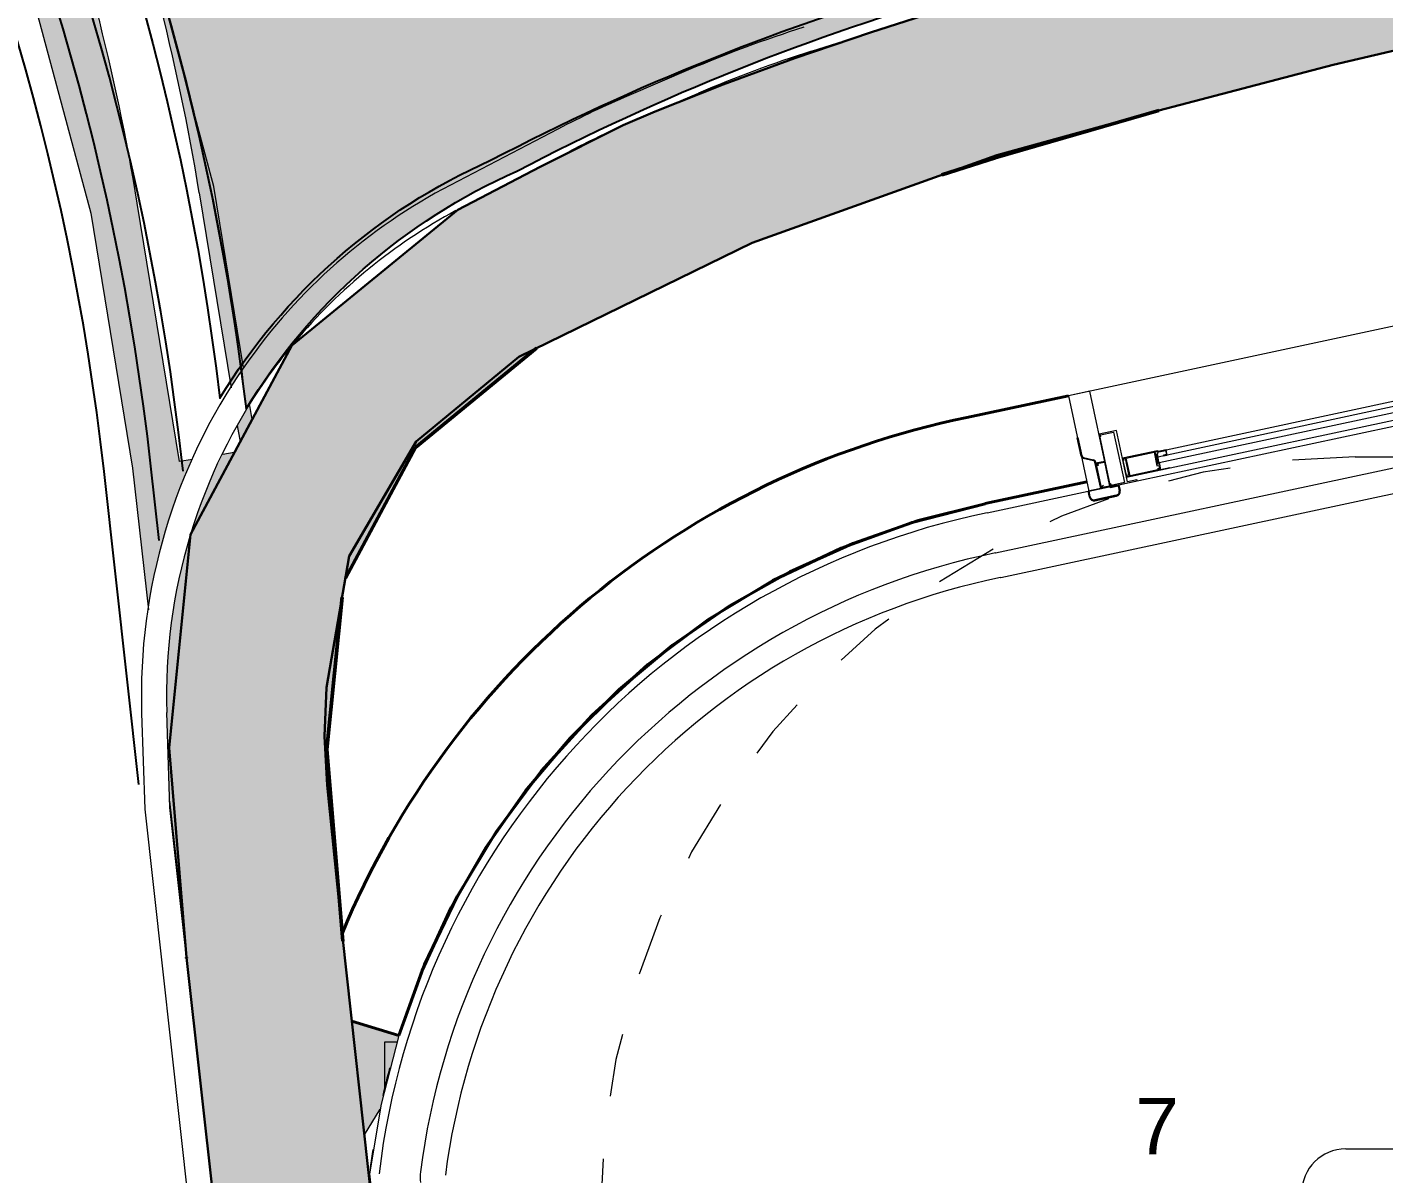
# Model space of a CAD drawing. Extents: x -14.2 to 52.3, y 3.7 to 90.9.
# Drawn here: x 4.705 to 6.863, y 24.754 to 26.577 of the extents above; entities that cross this region are included whole.
import ezdxf

# ---------------------------------------------------------------- set-up
doc = ezdxf.new("R2010")
doc.units = 0
doc.linetypes.add('limpo_PINI-PSG-PE-0102-LAZ-R00$0$Projeção', pattern=[0.396875, 0.238125, -0.15875])
for name, color, linetype in [('FOR_CONTROL', 2, 'Continuous'), ('limpo_PINI-PSG-PE-0102-LAZ-R00$0$PA_EXTE_1', 1, 'Continuous'), ('limpo_PINI-PSG-PE-0102-LAZ-R00$0$PA_EXTE_3', 3, 'Continuous'), ('limpo_PINI-PSG-PE-0102-LAZ-R00$0$XR_ARQT', 7, 'Continuous'), ('XR_ARQT', 7, 'Continuous')]:
    doc.layers.add(name, color=color, linetype=linetype)
for name, color, linetype, lineweight in [('limpo_PINI-PSG-PE-0102-LAZ-R00$0$A-DETL', 1, 'Continuous', 5), ('limpo_PINI-PSG-PE-0102-LAZ-R00$0$A-DETL-GENF', 1, 'Continuous', 5), ('limpo_PINI-PSG-PE-0102-LAZ-R00$0$A-FLOR-OVHD', 1, 'limpo_PINI-PSG-PE-0102-LAZ-R00$0$Projeção', 5), ('limpo_PINI-PSG-PE-0102-LAZ-R00$0$A-GLAZ', 151, 'Continuous', 5), ('limpo_PINI-PSG-PE-0102-LAZ-R00$0$A-GLAZ-CURT', 52, 'Continuous', 5), ('limpo_PINI-PSG-PE-0102-LAZ-R00$0$A-WALL', 1, 'Continuous', 5), ('limpo_PINI-PSG-PE-0102-LAZ-R00$0$A-WALL-FNSH', 1, 'Continuous', 40), ('limpo_PINI-PSG-PE-0102-LAZ-R00$0$Corrimãos superiores', 7, 'Continuous', 5), ('limpo_PINI-PSG-PE-0102-LAZ-R00$0$S-BEAM', 12, 'Continuous', 5), ('limpo_PINI-PSG-PE-0102-LAZ-R00$0$S-COLS', 52, 'Continuous', 5), ('limpo_PINI-PSG-PE-0102-LAZ-R00$0$S-FSTN', 2, 'Continuous', 5), ('limpo_PINI-PSG-PE-0102-LAZ-R00$0$S-STRS', 31, 'Continuous', 5), ('limpo_PINI-PSG-PE-0102-LAZ-R00$0$S-STRS-ANNO', 31, 'Continuous', 5)]:
    doc.layers.add(name, color=color, linetype=linetype, lineweight=lineweight)
doc.layers.add('PA_VEGE_AUX2', color=6, linetype='Continuous', plot=False)
doc.layers.add('PA_VEGE_FOR_DIEN', color=7, linetype='Continuous', lineweight=0, true_color=0xf6e26f)
doc.styles.add('limpo_PINI-PSG-PE-0102-LAZ-R00$0$Arial_1', font='arial.ttf', dxfattribs={"height": 89.29687499999999})

# ---------------------------------------------------------------- blocks, each defined once
blk = doc.blocks.new('limpo_PINI-PSG-PE-0102-LAZ-R00$0$TQS - Escada Família84 - TQS - Escada Família84-708791-5PPE_008_LAZER__P_A_0_09_')
at = {"layer": 'limpo_PINI-PSG-PE-0102-LAZ-R00$0$S-FSTN', "color": 130, "lineweight": 18}
for p, q in [((-3128.23916620641, 839.999936359934), (-3108.54339454954, 839.999936359934)), ((-3128.23916620641, 766.0800752263212), (-3128.23916620641, 839.999936359934))]:
    blk.add_line(p, q, dxfattribs=at)
blk = doc.blocks.new('limpo_PINI-PSG-PE-0102-LAZ-R00$0$PINI-EST-PE-1101-TQR-R20_rvt-1-5PPE_008_LAZER__P_A_0_09_')
at = {"layer": 'limpo_PINI-PSG-PE-0102-LAZ-R00$0$S-BEAM'}
h = blk.add_hatch(color=10, dxfattribs=at)
h.paths.add_polyline_path([(-3445.818852572332, 1002.436948487841), (-3471.268732961418, 1307.569724331384), (-3437.421671906809, 1645.3120432918), (-3439.113943225258, 1640.56240154903), (-3460.890428985822, 1549.746523062216), (-3472.85031263063, 1457.125249584596), (-3474.816077339841, 1362.477767555962), (-3469.206161440694, 1212.667622638307), (-3468.888520223875, 1209.812316475158)])
h.paths.add_polyline_path([(-3504.140909856078, 1526.699294772135), (-3500.230644376452, 1556.981677035636), (-3477.457310157661, 1651.954776731042), (-3444.67813660358, 1743.954995199854), (-3434.070724681554, 1765.958992522668), (-3454.638230898064, 1762.593556575098), (-3522.194107785773, 2175.149374039208), (-3563.195075294235, 2384.196334955865), (-3615.891212158878, 2587.375611797126), (-3679.405815833908, 2783.730659267051), (-3755.84388244162, 2979.137438799743), (-3843.888965784388, 3169.639238810702), (-3943.232432764334, 3354.554000099476), (-4052.2018410202, 3531.198276947033), (-4171.50942045486, 3701.118697416326), (-4300.75584630366, 3863.720830571641), (-4439.51246404384, 4018.435846969758), (-4587.324914042283, 4164.722508590459), (-4743.142725012654, 4302.069062244143), (-5974.999999999997, 5328.341461780517), (-5974.999999999997, 5265.000000000003), (-6047.355318851986, 5265.000000000003), (-4604.439568892836, 4064.308880506394), (-4221.735162347261, 3594.948057946381), (-3991.917140430442, 3222.962258819212), (-3846.124665578303, 2926.808532472156), (-3697.052025114194, 2535.271392238486), (-3595.574654016618, 2157.603592034477), (-3529.201439355264, 1751.970703331166), (-3507.509701922836, 1556.981677035628)])
h.paths.add_polyline_path([(-3436.170924815748, 1648.822473639809), (-3367.463489906623, 1776.857853080658), (-3385.931757459767, 1773.835912994275), (-3407.769599911916, 1728.535529603394), (-3435.054902393625, 1651.954776731042)])
h.paths.add_polyline_path([(-3358.404631617835, 1793.738913475913), (-3339.224557333409, 1829.480723542878), (-3342.878992010966, 1851.814414963387), (-3362.686686962119, 1819.908242289495), (-3361.500833385317, 1812.661023446932)])
h.paths.add_polyline_path([(-3372.492402052448, 1879.834834035683), (-3352.679681244136, 1911.710291714533), (-3399.820571401351, 2199.80686121293), (-3506.533694068851, 2596.960530595884), (-3547.514203479848, 2704.595247537537), (-3501.298598525788, 2549.966689512253), (-3457.624260581286, 2370.826533346049), (-3420.550130070004, 2173.534561248557), (-3374.47936519899, 1891.977949372083)])
h.paths.add_polyline_path([(-4353.46201333347, 4072.991209019057), (-4461.65173493355, 4205.678515081482), (-5974.999999999997, 5465.000000000001), (-5974.999999999997, 5458.497982228842), (-4669.912277850199, 4371.216577627906), (-4510.642985751067, 4230.343293637878), (-4359.980774325038, 4080.300341133916)])
blk.add_hatch(color=10, dxfattribs=at).paths.add_polyline_path([(-2638.68016339301, 1492.78543191534), (-2613.108944175417, 1511.359741195809), (-2626.553080528165, 1501.802958977863)])
h = blk.add_hatch(color=50, dxfattribs=at)
h.paths.add_polyline_path([(-3160.544032124123, 692.4731449651624), (-3135.539405006697, 733.1229652649081), (-3130.813810108438, 756.7534180353348), (-3105.939053557481, 850.0271945964961), (-3180.633698475311, 873.1080933869121), (-3160.87748431225, 695.4713589598847)])
h.paths.add_polyline_path([(-3195.769948869007, 1012.258285988249), (-3187.051917182102, 1031.105791432489), (-3196.113289780398, 1016.374791203597)])
h.paths.add_polyline_path([(-2958.567871305552, 1161.847374647302), (-2946.630166875038, 1180.182370462795), (-2951.270585047965, 1173.947870121843)])
h.paths.add_polyline_path([(-2890.759259770191, 1255.246120412235), (-2878.875622306199, 1270.232843378879), (-2886.557525037833, 1260.891240236607)])
h.paths.add_polyline_path([(-2814.455132789176, 1342.008993080645), (-2798.096328245009, 1359.268453648268), (-2803.571621214378, 1353.999549273489)])
h.paths.add_polyline_path([(-2730.235426989568, 1421.406259300997), (-2709.37379286236, 1439.738670139438), (-2718.251477424696, 1432.273550713895)])
at = {"layer": 'limpo_PINI-PSG-PE-0102-LAZ-R00$0$S-COLS'}
h = blk.add_hatch(color=8, dxfattribs=at)
h.paths.add_polyline_path([(-3194.751455244714, 1000.046999254867), (-3219.917595124679, 1308.556371318867), (-3195.995428797973, 1547.263298242465), (-3220.888569781441, 1403.661030623523), (-3224.075395934081, 1325.957593506274), (-3218.838891671272, 1237.62728960931), (-3195.574080110567, 1007.443578054004)])
h.paths.add_polyline_path([(-3190.768896347021, 1577.413849040342), (-3078.370681454107, 1785.884000021798), (-2886.734503257663, 1942.648585189399), (-2914.992670855579, 1928.836338179826), (-3078.370681454107, 1794.6560883487), (-3184.77859737405, 1611.970376752358)])
h.paths.add_polyline_path([(-2242.109697290704, 2218.539518783009), (-2141.990352233764, 2249.894617891163), (-1896.982437459111, 2320.897897378903), (-2159.985202377434, 2248.008598787518)])
h.paths.add_polyline_path([(-932.9295162994757, 2811.161355225161), (-389.830558533127, 2925.992327107428), (445.9156234205523, 3105.182449630955), (-874.4296685516296, 2823.635699705128)])
at = {"layer": 'limpo_PINI-PSG-PE-0102-LAZ-R00$0$S-BEAM', "color": 55, "lineweight": 18}
for p, q in [((-3399.820571401349, 2199.806861212929), (-3506.53369406885, 2596.960530595879)), ((-3697.052025114189, 2535.27139223848), (-3595.574654016619, 2157.60359203447)), ((-3352.679681244133, 1911.710291714534), (-3399.820571401349, 2199.806861212929)), ((-3595.574654016619, 2157.60359203447), (-3529.201439355269, 1751.970703331159)), ((-3339.224557333409, 1829.480723542879), (-3342.878992010964, 1851.81441496339)), ((-3529.201439355269, 1751.970703331159), (-3504.140909856083, 1526.69929477215)), ((-3470.354370224267, 1222.988977181247), (-3445.818852572329, 1002.43694848784)), ((-3187.051917182078, 1031.105791432519), (-3196.113289780401, 1016.374791203593)), ((-3160.544032124122, 692.4731449651621), (-3135.539405006702, 733.1229652649154))]:
    blk.add_line(p, q, dxfattribs=at)
at = {"layer": 'limpo_PINI-PSG-PE-0102-LAZ-R00$0$S-COLS', "color": 7, "lineweight": 50}
for p, q in [((-2157.415963128584, 2245.424276748743), (-1896.982437459111, 2320.8978973789)), ((-2242.109697290751, 2218.539518782992), (-2157.415963128584, 2245.424276748743)), ((-3079.310376764892, 1785.115298897789), (-2886.734503257635, 1942.648585189418)), ((-3190.768896347027, 1577.41384904033), (-3079.310376764892, 1785.115298897789)), ((-3220.226157895125, 1305.47738299943), (-3195.995428797964, 1547.263298242543)), ((-3194.751455244726, 1000.046999255014), (-3220.226157895125, 1305.47738299943)), ((-3443.460658157145, 974.163243586505), (-3443.3584459668, 972.9377647674261))]:
    blk.add_line(p, q, dxfattribs=at)
at = {"layer": 'limpo_PINI-PSG-PE-0102-LAZ-R00$0$S-FSTN', "color": 55, "lineweight": 18}
blk.add_blockref('limpo_PINI-PSG-PE-0102-LAZ-R00$0$TQS - Escada Família84 - TQS - Escada Família84-708791-5PPE_008_LAZER__P_A_0_09_', (0, 0), dxfattribs=at)
blk = doc.blocks.new('limpo_PINI-PSG-PE-0102-LAZ-R00$0$Parede básica _ DAA_GDC_VID_TOPO - ___-2045200-5PPE_008_LAZER__P_A_0_09_')
at = {"layer": 'limpo_PINI-PSG-PE-0102-LAZ-R00$0$A-WALL'}
for p, q in [((-3423.192428536871, 2189.682689155244), (-3372.492402052449, 1879.834834035668)), ((-3454.638230898087, 1762.593556575093), (-3521.880006099139, 2173.534561248534)), ((-3362.691712819282, 1819.93895728453), (-3358.404631617848, 1793.738913475956)), ((-3367.463489906653, 1776.857853080656), (-3385.931757459779, 1773.835912994276)), ((-3434.070724681552, 1765.958992522663), (-3454.638230898087, 1762.593556575093))]:
    blk.add_line(p, q, dxfattribs=at)
blk = doc.blocks.new('limpo_PINI-PSG-PE-0102-LAZ-R00$0$Parede básica _ DAA_GDC_VID_TOPO - ___-2045209-5PPE_008_LAZER__P_A_0_09_')
at = {"layer": 'limpo_PINI-PSG-PE-0102-LAZ-R00$0$A-WALL'}
blk.add_line((-3940.173590236188, 3349.574266835034), (-3853.454355567685, 3399.371599479554), dxfattribs=at)
for radius, start, end in [(3595.000000000003, 9.292885413735663, 29.8660066939823), (3494.999999999999, 9.292885413735283, 29.86600669398186)]:
    blk.add_arc((-6971.010841900385, 1609.157490909044), radius, start, end, dxfattribs=at)
blk = doc.blocks.new('limpo_PINI-PSG-PE-0102-LAZ-R00$0$DAA_003_VEN_FIX_1FO - 0_60x0_60m 2-2892851-5PPE_008_LAZER__P_A_0_09_')
at = {"layer": 'limpo_PINI-PSG-PE-0102-LAZ-R00$0$A-DETL-GENF'}
for p, q in [((-300.0000000000078, 70.00000000096756), (-335.0000000000079, 70.00000000096756)), ((334.9999999999919, 70.00000000096756), (-335.0000000000079, 70.00000000096756)), ((-335.0000000000079, 70.00000000096756), (-335.0000000000079, -84.99999999999878)), ((-300.0000000000078, -54.48437802623921), (-300.0000000000078, 70.00000000096756)), ((299.9999999999919, 70.00000000096756), (334.9999999999919, 70.00000000096756)), ((299.9999999999919, -54.48812489434322), (299.9999999999919, 70.00000000096756)), ((334.9999999999919, -84.99999999999878), (334.9999999999919, 70.00000000096756)), ((-334.0188180490112, 1.923783273024473), (-335.000000000008, 1.923783273024469)), ((-335.0000000000078, -28.15390804663162), (-335.000000000008, 1.923783273024473)), ((-334.0188180490112, 1.923783273024473), (-334.018818049011, -28.0081942901278)), ((-299.9988070028244, 0.2266879946371509), (-300.0003190397877, -84.97159751242474)), ((-299.99887770372, -3.757073798676519), (-299.9988070028244, 0.2266879946371572)), ((-271.5992822712852, 0.226183980608433), (-299.9988070028243, 0.2266879946371612)), ((-271.5992822712852, 0.2261839806084304), (-299.9988070028244, 0.2266879946371509)), ((-271.600766661289, -83.41428676377619), (-271.5992822712852, 0.2261839806084304)), ((-271.600766661289, -83.41428676377619), (-271.5992822712852, 0.2261839806084304)), ((271.6001841591008, -83.42392709762788), (271.6016685491044, 0.2165436467567464)), ((271.6016685491044, 0.2165436467567464), (271.6001841591008, -83.42392709762788)), ((271.6016685491044, 0.216543646756739), (300.0011932806436, 0.216039632728098)), ((300.0011932806435, 0.2160396327281105), (271.6016685491044, 0.2165436467567464)), ((299.9996812436816, -84.9822458743338), (300.0011932806435, 0.2160396327281105)), ((300.0011225797481, -3.767722160585576), (300.0011932806436, 0.2160396327280999)), ((334.0188180489952, 1.923783273024473), (334.999999999992, 1.923783273024475)), ((334.0188180489952, 1.923783273024473), (334.0188180489951, -28.0081942901278)), ((334.9999999999919, -28.15390804663162), (334.999999999992, 1.923783273024473)), ((-298.2064515407418, -3.757105609347309), (-299.9988777037199, -3.75707379867652)), ((-298.2064515407419, -3.757105609347313), (-298.2064085193665, -1.332993294747018)), ((-298.2064085193664, -1.332993294747012), (-276.5993099500179, -1.333376761755774)), ((-276.5993099500179, -1.333376761755771), (-276.6007666519631, -83.41371690690936)), ((276.6016408687968, -1.343194568305814), (276.600184166852, -83.4235347134594)), ((298.2087394381453, -1.343578035314516), (276.6016408687968, -1.34319456830582)), ((298.20869641677, -3.767690349914814), (298.2087394381454, -1.343578035314518)), ((298.20869641677, -3.767690349914808), (300.0011225797481, -3.767722160585578)), ((-332.6681635313763, -31.80927712166014), (-317.5123983768753, -38.87845423054157)), ((-332.1263438409339, -30.97912621667609), (-317.0975605659787, -37.98907455109597)), ((-315.6208107982829, -84.9999999999987), (-315.6208107982832, -41.8512873489498)), ((-314.6378788402431, -41.91882843510251), (-314.637878840243, -46.97551774178994)), ((314.6378788402272, -41.91882843510262), (314.6378788402272, -46.97551774179004)), ((315.6208107982673, -84.99999999999882), (315.6208107982674, -41.8512873489499)), ((332.1263438409181, -30.97912621667609), (317.0975605659629, -37.98907455109606)), ((332.6681635313606, -31.80927712166016), (317.5123983768596, -38.87845423054165)), ((-312.0153278147706, -47.95884489406256), (-314.6389746908429, -47.95884489406258)), ((-314.6389746908429, -47.95884489406258), (-314.6389746908426, -81.01688281833489)), ((-314.637878840243, -46.97551774178995), (-313.000000000008, -46.97551774178994)), ((-313.000000000008, -46.97551774178994), (-313.000000000008, -45.66433272717929)), ((-313.000000000008, -45.66433272717929), (-312.0153278147707, -45.66433272717929)), ((-312.0153278147707, -45.66433272717929), (-312.0153278147707, -47.95884489406257)), ((-271.6006114492949, -48.58264789226982), (-271.6006579306931, -72.37654373311977)), ((-200.7987107881509, -46.30847504392307), (200.8028419472543, -46.30847504392307)), ((271.6006034024447, -48.59059265456513), (271.6006034024447, -72.38448849546049)), ((312.0153278147549, -45.66433272717941), (312.0153278147549, -47.95884489406269)), ((312.9999999999923, -45.66433272717941), (312.0153278147549, -45.66433272717941)), ((312.0153278147549, -47.95884489406267), (314.6389746908271, -47.95884489406269)), ((312.9999999999922, -46.97551774179006), (312.9999999999922, -45.66433272717941)), ((314.6378788402272, -46.97551774179006), (312.9999999999922, -46.97551774179005)), ((314.6389746908272, -47.95884489406269), (314.6389746908271, -81.01688281833499)), ((-336.0004881471134, -94.49979315639091), (-336.0003190476542, -84.97159751242438)), ((-336.0003190476542, -84.97159751242438), (-336.0004881471134, -94.49979315639096)), ((-336.0003190476542, -84.97159751242437), (-334.5003190474179, -84.97159751242438)), ((-300.0003190397877, -84.97159751242474), (-336.0003190476542, -84.97159751242438)), ((-335.0000000000079, -84.99999999999878), (334.9999999999919, -84.99999999999878)), ((-334.5004881473496, -94.49981977729571), (-334.500319047418, -84.9715975124244)), ((-315.6208107982829, -84.9999999999987), (-314.6393342668196, -84.9999999999987)), ((-314.6393342668196, -81.99999999999874), (-314.6393342668196, -84.9999999999987)), ((-313.0000000000078, -81.99999999999872), (-314.6393342668196, -81.99999999999874)), ((-314.6389746908427, -81.0168828183349), (-310.1606900284045, -81.01688281833488)), ((-310.1606900284045, -81.01688281833485), (-313.0000000000077, -82.65581601775902)), ((-313.0000000000077, -82.65581601775904), (-313.0000000000077, -81.99999999999879)), ((-300.0002483629145, -80.98918931462944), (-300.0003190639815, -84.97296076628344)), ((-300.0003190639815, -84.97296076628344), (-256.3608132810308, -84.97373524836821)), ((-298.2078221999365, -80.98922112530022), (-300.0002483629145, -80.98918931462944)), ((-298.2078221999365, -80.98922112530023), (-298.2078652213118, -83.41333343990061)), ((-276.600766651963, -83.41371690690936), (-298.2078652213117, -83.4133334399006)), ((-286.0003190683836, -84.97320922806112), (-286.0004881549875, -94.50068051988289)), ((-286.0004881549875, -94.50068051988286), (-286.0003190683836, -84.97320922806112)), ((-286.0003190683836, -84.97320922806112), (-256.3608132810307, -84.97373524836823)), ((-256.3607856098777, -83.41455723183226), (-271.600766661289, -83.41428676377619)), ((-256.3607856098778, -83.41455723183226), (-271.600766661289, -83.41428676377619)), ((-256.3607856098778, -83.41455723183226), (-256.3608132810307, -84.97373524836823)), ((-256.3608132810307, -84.97373524836823), (-256.3607856098778, -83.41455723183226)), ((201.0004915217162, -76.49617067744947), (-201.0005544233047, -76.49617067744947)), ((256.3602031076896, -83.42365662957185), (256.3601754365366, -84.98283464610783)), ((256.3602031076896, -83.42365662957185), (256.3601754365366, -84.98283464610783)), ((299.9996812194873, -84.9836091281925), (256.3601754365366, -84.98283464610785)), ((256.3601754365366, -84.98283464610783), (285.9996812238894, -84.98336066641487)), ((256.3602031076896, -83.42365662957185), (271.6001841591008, -83.42392709762788)), ((271.6001841591008, -83.42392709762788), (256.3602031076896, -83.42365662957185)), ((276.600184166852, -83.42353471345942), (298.2072827362007, -83.4239181804681)), ((285.9996812238894, -84.98336066641487), (285.9995121372855, -94.51083195823664)), ((285.9996812238894, -84.98336066641487), (285.9995121372855, -94.5108319582366)), ((298.2073257575761, -80.99980586586773), (298.2072827362008, -83.4239181804681)), ((298.2073257575761, -80.99980586586771), (299.9997519205542, -80.99983767653849)), ((299.9997519205542, -80.99983767653849), (299.9996812194873, -84.98360912819248)), ((335.9996812288705, -84.98352367776165), (299.9996812436816, -84.9822458743338)), ((310.1606900283889, -81.01688281833499), (312.9999999999922, -82.65581601775914)), ((314.6389746908271, -81.016882818335), (310.160690028389, -81.01688281833499)), ((312.9999999999923, -81.99999999999883), (314.639334266804, -81.99999999999883)), ((312.9999999999922, -82.65581601775915), (312.9999999999922, -81.9999999999989)), ((314.639334266804, -81.99999999999883), (314.639334266804, -84.99999999999882)), ((315.6208107982674, -84.99999999999882), (314.639334266804, -84.99999999999882)), ((334.4995121296477, -94.51169270082349), (334.4996812295792, -84.98347043595217)), ((335.9996812288705, -84.98352367776165), (334.4996812295792, -84.98347043595217)), ((335.9995121294114, -94.5117193217282), (335.9996812288705, -84.98352367776167)), ((335.9995121294114, -94.51171932172825), (335.9996812288705, -84.98352367776165)), ((-293.5006212583302, -102.0005474141779), (-328.5006212528183, -101.9999262597336)), ((-328.5006212528182, -101.9999262597336), (-293.5006212583302, -102.0005474141779)), ((-293.5005946374254, -100.5005474144142), (-328.5005946319135, -100.4999262599698)), ((-287.5003598587368, -87.27159751206248), (-287.5004881547512, -94.50065389897809)), ((287.4996404330637, -87.28180219222574), (287.4995121370494, -94.51085857914134)), ((293.4993790315807, -102.0109650615792), (328.4993790260688, -102.0115862160233)), ((293.4993790315807, -102.0109650615792), (328.4993790260688, -102.0115862160233)), ((293.4994056524854, -100.5109650618154), (328.4994056469735, -100.5115862162595))]:
    blk.add_line(p, q, dxfattribs=at)
at = {"layer": 'limpo_PINI-PSG-PE-0102-LAZ-R00$0$A-DETL-GENF', "lineweight": 15}
for p, q in [((-314.513857205422, -43.99999999999879), (-314.513857205422, -44.99999999999881)), ((-300.0000000000078, -43.99999999999872), (-314.513857205422, -43.99999999999879)), ((-314.513857205422, -44.99999999999881), (-314.000000000008, -44.9999999999988)), ((-314.000000000008, -44.99999999999881), (-314.000000000008, -46.9477534505149)), ((-314.000000000008, -46.9477534505149), (-313.0000000000079, -46.94775345051489)), ((-313.000000000008, -46.94775345051489), (-313.000000000008, -44.99999999999878)), ((-313.000000000008, -44.99999999999878), (-301.0000000000078, -44.99999999999873)), ((-301.0000000000078, -44.99999999999873), (-301.0000000000077, -83.99999999999872)), ((-300.0000000000077, -83.99999999999874), (-300.0000000000078, -43.99999999999873)), ((-271.6006845516247, -44.46357318241187), (-271.6006114492949, -48.58264789226981)), ((-271.6006845516247, -44.46357318241187), (-214.5005971073789, -44.4635731824206)), ((-269.9011092602657, -48.58261773074616), (-271.6006114492949, -48.58264789226982)), ((-269.9011557416593, -45.96354480486949), (-267.5006734387919, -45.96350220286273)), ((-269.9011557416593, -45.96354480486949), (-269.9011092602657, -48.58261773074616)), ((-267.5006734387919, -45.96350220286273), (-267.5001587666663, -74.9635757372184)), ((-265.7006509118537, -45.9635749663938), (-220.5005971463835, -45.96357496639934)), ((-265.7006509118605, -74.96360946585449), (-265.7006509118537, -45.9635749663938)), ((-220.5005971463835, -45.96357496639934), (-220.500597146387, -68.26360149531044)), ((-214.5005704864427, -45.96357496638742), (-219.0005953618069, -45.96357496638681)), ((-219.0005953618069, -45.9635749663868), (-219.0005953618101, -66.01362543957238)), ((-200.8007783556461, -46.31116561987037), (-218.8006319940056, -46.31148506812696)), ((-218.8005884118479, -48.76719563364539), (-218.8006319940056, -46.31148506812696)), ((-218.8006315630339, -61.41141223069499), (-217.137867482758, -61.41138272117245)), ((-218.8006315630339, -61.411412230695), (-218.800581728299, -64.21943485925016)), ((-218.8005884118479, -48.76719563364539), (-217.1380722321441, -49.87443140924093)), ((-217.7006222433412, -64.21941533797255), (-218.800581728299, -64.21943485925016)), ((-217.7006525556542, -62.51141666863217), (-216.0005818185429, -62.51138649701834)), ((-217.7006222433412, -64.21941533797255), (-217.7006525556542, -62.51141666863218)), ((-217.5005935774137, -63.86359537372593), (-216.0005917930541, -63.86356875278975)), ((-217.500593577414, -66.01359881863621), (-217.5005935774136, -63.86359537372594)), ((-217.1380722321441, -49.87443140924093), (-217.137867482758, -61.41138272117244)), ((-216.000581818543, -62.51138649701834), (-216.0007965593699, -50.41145051425425)), ((-216.000591793054, -63.86356875278975), (-216.0005917930535, -74.96360946586267)), ((216.0027635913066, -54.91778049808939), (-215.9986490586585, -54.91778049808939)), ((-215.9985243028063, -63.8603386670697), (216.002621269646, -63.8603386670697)), ((-214.5005971073789, -44.4635731824206), (-214.5005704864428, -45.96357496638742)), ((-213.0008498016512, -47.41139727291763), (-201.9006591713166, -47.4112002748411)), ((-201.9005455859721, -53.81135908891145), (-206.9418932072517, -53.8114485590672)), ((-206.9418932072517, -53.8114485590672), (-206.9418736859705, -54.91140824628695)), ((-206.9418736859705, -54.91140824628694), (-200.8006257267552, -54.91129925590328)), ((-201.9006591713166, -47.41120027484109), (-201.9005455859721, -53.81135908891145)), ((-200.8006257267552, -54.91129925590329), (-200.8007783556461, -46.31116561987037)), ((200.8006053170136, -54.9191057103471), (200.8007747462737, -46.31897207462875)), ((206.9418532760043, -54.91922669766449), (200.8006053170135, -54.9191057103471)), ((200.8007747462737, -46.31897207462875), (218.8006283839748, -46.31932668561654)), ((201.9006534130234, -47.4190088782156), (201.9005273249626, -53.81916769205187)), ((201.9005273249626, -53.81916769205186), (206.9418749460578, -53.81926701048498)), ((213.0008440429519, -47.41922756052509), (201.9006534130233, -47.41900887821561)), ((206.9418749460577, -53.81926701048499), (206.9418532760043, -54.9192266976645)), ((214.500597107254, -44.47140639979148), (214.5005675560628, -45.97140818370342)), ((214.5005675560629, -45.97140818370342), (219.0005924314185, -45.97141697450569)), ((271.6006845513908, -44.47151794485784), (214.500597107254, -44.47140639979146)), ((216.0005538950164, -63.87140490036465), (216.0005322110759, -74.97144561341638)), ((216.0005465619947, -62.51922264457633), (216.000784940058, -50.41928666225482)), ((217.7006172990437, -62.51925613727997), (216.0005465619947, -62.51922264457634)), ((217.5005556793212, -63.87143445155574), (216.0005538950164, -63.87140490036465)), ((217.1380616618975, -49.88226977891163), (217.137834375066, -61.41922109042117)), ((218.8005984552811, -61.41925384815492), (217.137834375066, -61.41922109042117)), ((218.8005800045842, -48.77503725104514), (217.1380616618974, -49.88226977891163)), ((217.5005514792878, -66.02143789646192), (217.5005556793212, -63.87143445155574)), ((217.7005836501537, -64.22725480655787), (217.7006172990437, -62.51925613727996)), ((217.7005836501537, -64.22725480655787), (218.8005431350713, -64.22727647660737)), ((218.800598455281, -61.41925384815492), (218.8005431350713, -64.22727647660737)), ((218.8005800045842, -48.77503725104514), (218.8006283839748, -46.31932668561655)), ((219.0005924314185, -45.97141697450568), (219.0005532636289, -66.02146744765301)), ((220.5005942159921, -45.97141990477312), (220.5005506528726, -68.27144643364167)), ((265.7006479813761, -45.97150820311558), (220.5005942159921, -45.97141990477313)), ((265.700591329788, -74.97154270252094), (265.7006479813762, -45.97150820311558)), ((267.500670508453, -45.97143895593022), (267.5000991846563, -74.97151248922516)), ((269.9011528112326, -45.97148624728146), (267.500670508453, -45.97143895593022)), ((269.9011528112327, -45.97148624728145), (269.9011012134777, -48.59055917306232)), ((269.9011012134777, -48.59055917306232), (271.6006034024447, -48.59059265456512)), ((271.6006845513908, -44.47151794485784), (271.6006034024447, -48.59059265456513)), ((299.999999999992, -43.9999999999989), (314.5138572054063, -43.9999999999989)), ((299.9999999999922, -83.9999999999989), (299.9999999999921, -43.9999999999989)), ((300.9999999999921, -44.9999999999989), (300.9999999999922, -83.99999999999889)), ((312.9999999999922, -44.99999999999889), (300.9999999999921, -44.9999999999989)), ((312.9999999999922, -46.94775345051501), (312.9999999999922, -44.9999999999989)), ((313.9999999999922, -46.947753450515), (312.9999999999922, -46.947753450515)), ((313.9999999999922, -44.99999999999891), (313.9999999999922, -46.947753450515)), ((314.5138572054063, -44.99999999999891), (313.9999999999922, -44.99999999999891)), ((314.5138572054063, -43.9999999999989), (314.5138572054063, -44.99999999999891)), ((-314.6393342668195, -81.9999999999987), (-313.0000000000077, -81.9999999999987)), ((-314.513857205422, -83.99999999999878), (-314.0000000000078, -83.99999999999878)), ((-314.513857205422, -83.99999999999878), (-314.513857205422, -84.99999999999875)), ((-314.513857205422, -84.99999999999875), (-290.0000000000078, -84.9999999999987)), ((-314.0000000000078, -81.99999999999879), (-313.0000000000078, -81.99999999999879)), ((-314.0000000000078, -83.99999999999878), (-314.0000000000078, -81.99999999999879)), ((-313.0000000000077, -81.99999999999879), (-313.0000000000077, -83.99999999999878)), ((-301.0000000000077, -83.99999999999872), (-313.0000000000077, -83.99999999999878)), ((-300.0003012925177, -87.27159751206241), (-300.0002604979911, -84.97296076732283)), ((-290.0000000000077, -83.99999999999872), (-300.0000000000077, -83.99999999999872)), ((-290.0000000000078, -84.9999999999987), (-290.0000000000078, -83.99999999999872)), ((-269.9006869835798, -72.37651356327693), (-271.6006579306931, -72.37654373311977)), ((-271.6006579306938, -76.46361125033208), (-271.6006579306931, -72.37654373311977)), ((-201.0005544232866, -76.46361125034296), (-271.6006579306938, -76.4636112503321)), ((-269.9006410695336, -74.96361833922518), (-269.9006869835798, -72.37651356327693)), ((-269.9006410695337, -74.96361833922518), (-267.5001587666664, -74.9635757372184)), ((-220.5005971464054, -74.96360946586161), (-265.7006509118605, -74.96360946585447)), ((-220.500597146387, -68.26360149531043), (-217.5005935774161, -68.26360149531172)), ((-220.500597146402, -73.61389400037591), (-220.5005971464054, -74.96360946586162)), ((-218.3732377741497, -74.79807289145708), (-219.8336678292117, -73.33764283256498)), ((-217.500593577414, -66.01359881863621), (-219.00059536181, -66.0136254395724)), ((-217.5005935774161, -68.26360149531172), (-217.5005935774144, -74.4366118307144)), ((-216.0005917930535, -74.96360946586266), (-201.0005810442228, -74.96360946586503)), ((-201.0005810442228, -74.96360946586503), (-201.0005544232866, -76.46361125034296)), ((201.0005214622738, -74.97141631088348), (201.0004919110826, -76.47141809530655)), ((201.0004919110827, -76.47141809530652), (271.6005954183551, -76.47155601266499)), ((216.0005322110758, -74.97144561341638), (201.0005214622738, -74.97141631088348)), ((217.5005470839075, -68.27144057313313), (217.5005350249243, -74.44445090852403)), ((217.5005514792878, -66.02143789646192), (219.000553263629, -66.02146744765301)), ((220.5005506528727, -68.27144643364167), (217.5005470839075, -68.27144057313313)), ((218.3731785155433, -74.8059136739773), (219.8336114235541, -73.34548646803948)), ((220.5005402010862, -73.62173893869692), (220.5005375644191, -74.97145440418005)), ((220.5005375644191, -74.97145440418007), (265.700591329788, -74.97154270252094)), ((269.9005814874358, -74.97155978057638), (267.5000991846563, -74.97151248922515)), ((269.9005814874358, -74.97155978057638), (269.9006324553936, -72.38445500472278)), ((269.9006324553936, -72.38445500472278), (271.6006034024447, -72.38448849546047)), ((271.6005954183551, -76.47155601266499), (271.6006034024447, -72.38448849546047)), ((289.9999999999923, -83.99999999999896), (299.9999999999922, -83.99999999999892)), ((289.9999999999922, -84.99999999999895), (289.9999999999922, -83.99999999999896)), ((314.5138572054064, -84.99999999999885), (289.9999999999922, -84.99999999999893)), ((299.9995818589704, -87.28224587189271), (299.9996226534969, -84.98360912715312)), ((300.9999999999922, -83.99999999999889), (312.9999999999922, -83.99999999999889)), ((312.9999999999922, -81.9999999999989), (312.9999999999922, -83.99999999999889)), ((313.9999999999922, -81.99999999999889), (312.9999999999923, -81.99999999999889)), ((314.6393342668039, -81.99999999999882), (312.9999999999922, -81.99999999999882)), ((313.9999999999922, -83.99999999999888), (313.9999999999922, -81.99999999999889)), ((314.5138572054064, -83.99999999999888), (313.9999999999922, -83.99999999999888)), ((314.5138572054064, -83.99999999999888), (314.5138572054064, -84.99999999999885)), ((-287.5003598587369, -87.2715975120625), (-300.0003012925177, -87.27159751206241)), ((287.4996404330637, -87.28180219222574), (299.9995818589704, -87.28224587189268))]:
    blk.add_line(p, q, dxfattribs=at)
at = {"layer": 'limpo_PINI-PSG-PE-0102-LAZ-R00$0$A-DETL-GENF'}
for centre, radius, start, end in [((-330.7405976411807, -28.00819429012779), 4.261894057014553, 181.959319157255, 243.1099928223053), ((-330.7405976411807, -28.00819429012779), 3.278220407830249, 180.0000000000001, 244.994014144584), ((-318.8990313587763, -41.85128734894982), 3.278220560492992, 2.417221557912273e-13, 64.99401414458346), ((-318.8990309969274, -41.85128685158217), 4.261687408517846, 359.0919067197414, 64.99401414458413), ((318.8990309969116, -41.85128685158225), 4.261687408517846, 115.0059858554159, 180.9080932802582), ((318.8990313587605, -41.85128734894991), 3.278220560492966, 115.0059858554166, 179.9999999999999), ((330.7405976411649, -28.0081942901278), 3.278220407830183, 295.0059858554167, 359.9999999999996), ((330.7405976411649, -28.0081942901278), 4.261894057014498, 296.8900071776943, 358.0406808427446), ((-328.5004881482946, -94.49992626091469), 7.499999999999972, 179.9989831563404, 269.9989831563399), ((-328.5004881482945, -94.49992626091472), 7.500000000000028, 179.9989831563403, 269.9989831563399), ((-328.5004881482946, -94.49992626091472), 5.999999999999988, 179.9989831563406, 269.9989831563403), ((-293.5004881538064, -94.50054741535905), 7.500000000000028, 269.9989831563395, 359.9989831563395), ((-293.5004881538064, -94.50054741535905), 7.500000000000028, 269.9989831563395, 359.9989831563395), ((-293.5004881538064, -94.50054741535905), 6.000000000000045, 269.9989831563398, 359.9989831563399), ((293.4995121361044, -94.51096506276033), 7.499999999999972, 179.9989831563412, 269.9989831563408), ((293.4995121361044, -94.51096506276033), 7.500000000000028, 179.998983156341, 269.9989831563403), ((293.4995121361044, -94.51096506276033), 5.999999999999988, 179.9989831563407, 269.9989831563403), ((328.4995121305926, -94.51158621720447), 7.499999999999972, 269.9989831563408, 359.9989831563404), ((328.4995121305925, -94.51158621720444), 7.500000000000028, 269.9989831563403, 359.9989831563402), ((328.4995121305926, -94.51158621720447), 5.999999999999988, 269.9989831563403, 359.9989831563401)]:
    blk.add_arc(centre, radius, start, end, dxfattribs=at)
at = {"layer": 'limpo_PINI-PSG-PE-0102-LAZ-R00$0$A-DETL-GENF', "lineweight": 15}
for centre, radius, start, end in [((-213.0007965598422, -50.41139727244524), 2.999999999999994, 90.00101684365063, 180.0010168436498), ((213.0007849406401, -50.41922755994296), 2.99999999999999, 359.9988712289896, 89.99887122899014), ((-220.1099189977481, -73.61389400037687), 0.3906781486548693, 44.99999992486716, 179.9999999998562), ((-218.0117767124592, -74.43661183071453), 0.5111831350409487, 224.9999999248703, 1.511399584631463e-11), ((218.011718159968, -74.44445190712091), 0.5111831350409465, 179.9998880726252, 314.9998881477719), ((220.109862052433, -73.62173817550776), 0.3906781486548702, 359.9998880727824, 134.9998881477715)]:
    blk.add_arc(centre, radius, start, end, dxfattribs=at)
blk = doc.blocks.new('limpo_PINI-PSG-PE-0102-LAZ-R00$0$Tipo de corrimão superior - Corrimão superior_Interno_-V4-5PPE_008_LAZER__P_A_0_09_')
at = {"layer": 'limpo_PINI-PSG-PE-0102-LAZ-R00$0$Corrimãos superiores', "color": 50}
blk.add_line((-1600.009817079008, 669.9999363599338), (-1450.009817079008, 669.9999363599338), dxfattribs=at)
blk.add_arc((-1600.009817079008, 599.9999363599338), 70.00000000000007, 90.00000000000044, 180.0000000000004, dxfattribs=at)
blk = doc.blocks.new('limpo_PINI-PSG-PE-0102-LAZ-R00$0$Tipo de corrimão superior - Corrimão superior_Interno_-V6-5PPE_008_LAZER__P_A_0_09_')
at = {"layer": 'limpo_PINI-PSG-PE-0102-LAZ-R00$0$Corrimãos superiores', "color": 50}
for p, q in [((-2156.915847195914, 1617.368599507472), (-414.6339306342284, 1989.833471177104)), ((-2148.553601118639, 1578.2524539849), (-406.271684556953, 1950.717325654532))]:
    blk.add_line(p, q, dxfattribs=at)
for centre, radius, start, end in [((-1925.500706588369, 485.2677390201426), 1155.509672737338, 101.5658112311325, 172.6339548769052), ((-2167.283066116355, 1666.281882899896), 49.99999999999965, 281.5658112311319, 282.0670460802582), ((-1925.500706588369, 485.2677390201426), 1115.509672737338, 101.5658112311325, 172.6339548769052), ((-2159.091997391386, 1627.129534398907), 49.99999999999965, 281.5658112311319, 282.0670460802586), ((-3002.052010640315, 624.4386388174019), 69.99999999999949, 172.633954876906, 186.348114986976)]:
    blk.add_arc(centre, radius, start, end, dxfattribs=at)
blk = doc.blocks.new('limpo_PINI-PSG-PE-0102-LAZ-R00$0$A$C745163c0')
at = {"layer": 'limpo_PINI-PSG-PE-0102-LAZ-R00$0$A-DETL-GENF'}
blk.add_hatch(color=252, dxfattribs=at).paths.add_polyline_path([(-1214.787636157405, -4240.395708894914), (-734.9999999999982, -4240.395708894914), (-734.9999999999891, -1740.395708894896), (-1234.999999999989, -1740.395708894896), (-1234.999999999989, -3990.39570889491), (-4499.999999999991, -3990.39570889491), (-4499.999999999991, -1240.395708894896), (-5000, -1240.395708894896), (-4999.999999999989, -3990.39570889491), (-7375.937775145047, -3990.39570889491), (-7543.986030821837, -3977.281267061389), (-7694.42563579933, -3929.948139145388), (-7830.036630680717, -3850.925195539308), (-7943.574906116687, -3743.25718198852), (-8030.343387454669, -3617.521555996798), (-8089.491991287403, -3469.461518771237), (-8114.533597318469, -3320.404331109323), (-8875.574214688535, 3522.443641694073), (-8899.917729702662, 3763.300122462366), (-8904.075530512055, 3840.957657146344), (-8900.888704359408, 3918.661094263593), (-8864.778731952014, 4126.970440392437), (-8758.370816032071, 4309.656151988787), (-8594.992805433543, 4443.836401819895), (-8223.708323604631, 4625.315719474598), (-7834.729374900969, 4764.894681531227), (-7573.003578863115, 4836.939214548227), (-7299.999816269425, 4908.380938356459), (-6554.429803129613, 5083.097606346666), (-6069.830693111092, 5185.352105033297), (-3680.000134642007, 5695.854618634348), (-3680.000134642007, 4815.00000327007), (-5930.000134576967, 4815.00000327007), (-5930.000134576967, 2215.000063640717), (-3480.000134576951, 2215.000063640717), (-3480.000134576951, 2515.000063640189), (-5680.000134641992, 2515.000063640189), (-5680.000134641992, 4515.000003270066), (-3480.000134576951, 4515.000003270066), (-3480.000134576951, 5994.218576658848), (-6362.302175040107, 5379.095145197643), (-6612.92965087888, 5326.161418864929), (-7360.175003462491, 5151.05215229643), (-7643.4326675931, 5076.927108689699), (-7910.040774657174, 4999.664094729622), (-8035.626835549692, 4959.798679839514), (-8155.8338304032, 4918.914178025039), (-8270.059626957987, 4877.001540261248), (-8378.04577010445, 4833.932770107574), (-8429.061986538542, 4812.160208057001), (-8561.244346179796, 4746.242041423717), (-8692.231508701814, 4677.979722777214), (-8956.08663590084, 4462.137704067682), (-9117.276436118336, 4161.762682643355), (-9151.268867539406, 3822.569787971443), (-9122.61377512868, 3481.549387924664), (-8362.531953986712, -3350.896130609268), (-8324.784294195964, -3555.680415860734), (-8245.996238974483, -3744.150820349896), (-8128.708811086182, -3913.166002882095), (-7977.761832137759, -4052.383055818373), (-7796.280242439114, -4158.240889846926), (-7597.488944431966, -4221.553335502187), (-7388.979030996094, -4240.395708894881), (-2219.611854907407, -4240.395708894899)])
at = {"layer": 'limpo_PINI-PSG-PE-0102-LAZ-R00$0$A-DETL', "color": 1, "lineweight": 30}
for p, q in [((-7299.999816269423, 4908.380938356455), (-6554.429803129497, 5083.097606346691)), ((-7910.040774657174, 4999.664094729622), (-8035.62683554981, 4959.798679839481)), ((-8035.626835549692, 4959.798679839514), (-8155.833830403145, 4918.914178025061)), ((-8155.833830403199, 4918.914178025043), (-8270.059626957962, 4877.001540261255)), ((-7576.982572012202, 4835.897961025232), (-7299.999816269415, 4908.380938356459)), ((-8270.05962695798, 4877.001540261248), (-8378.045770104472, 4833.932770107567)), ((-8378.045770104469, 4833.932770107571), (-8429.061986538542, 4812.160208057001)), ((-7834.729374900969, 4764.894681531227), (-7576.982572012354, 4835.897961025184)), ((-8429.061986538542, 4812.160208057001), (-8561.244346179845, 4746.242041423684)), ((-8223.708323604635, 4625.315719474598), (-7834.729374900969, 4764.894681531227)), ((-8561.244346179796, 4746.242041423713), (-8692.231508701814, 4677.979722777214)), ((-8692.231508701814, 4677.979722777214), (-8956.086635900843, 4462.137704067678)), ((-8594.992805433541, 4443.836401819895), (-8223.708323604635, 4625.315719474598)), ((-8956.086635900843, 4462.137704067678), (-9117.27643611834, 4161.762682643352)), ((-8758.370816032071, 4309.656151988787), (-8594.992805433541, 4443.836401819895)), ((-8864.778731952016, 4126.970440392433), (-8758.370816032071, 4309.656151988787)), ((-9117.27643611834, 4161.762682643352), (-9151.26886753939, 3822.569787971446)), ((-8900.888704359408, 3918.661094263593), (-8864.778731952016, 4126.970440392433)), ((-8904.075530512051, 3840.957657146344), (-8900.888704359408, 3918.661094263593)), ((-8899.917729702642, 3763.300122462362), (-8904.075530512051, 3840.957657146344)), ((-9151.268867539387, 3822.569787971446), (-9123.460792735317, 3489.163307229461)), ((-8875.574214688535, 3522.443641694073), (-8899.917729702662, 3763.300122462399)), ((-8114.533597318473, -3320.404331109319), (-8875.574214686996, 3522.443641678565)), ((-9123.460792735066, 3489.163307226572), (-8362.531953986709, -3350.896130609286))]:
    blk.add_line(p, q, dxfattribs=at)
at = {"layer": 'limpo_PINI-PSG-PE-0102-LAZ-R00$0$A-FLOR-OVHD'}
blk.add_line((-7265.009951656995, 4285.056853959661), (-7145.009951656985, 4285.056853959661), dxfattribs=at)
blk.add_arc((-7265.009951656995, 3085.056853959661), 1199.999999999998, 90, 180, dxfattribs=at)
at = {"layer": 'limpo_PINI-PSG-PE-0102-LAZ-R00$0$A-WALL', "color": 170, "lineweight": 40}
for p, q in [((-7721.053308886392, 4382.108816512558), (-7882.407409166824, 4347.614551443843)), ((-7853.139547896347, 4210.708042114838), (-7691.785447615726, 4245.202307183601)), ((-8860.633833053274, 3388.108157026974), (-8785.939188135446, 3365.027258236554))]:
    blk.add_line(p, q, dxfattribs=at)
at = {"layer": 'limpo_PINI-PSG-PE-0102-LAZ-R00$0$A-WALL', "color": 170, "lineweight": 40, "elevation": -1.326175594205821e-10, "flags": 128}
for points in [[(-8785.939188135446, 3365.027258236554), (-8744.974580988845, 3477.84894038986), (-8693.255721395715, 3586.16325368666), (-8631.270719625936, 3688.947933761909), (-8559.60458517275, 3785.232907018952), (-8478.933697286047, 3874.109443574671), (-8390.019421358971, 3954.738733779504), (-8293.700923222263, 4026.359804835876), (-8190.887249164194, 4088.296702798656), (-8082.548746424299, 4139.964872174482), (-7969.707905133734, 4180.876672909762), (-7853.429701887825, 4210.645952200004)], [(-7853.428808972827, 4210.646203907887), (-7960.132470613833, 4183.788197878657), (-8064.02344727854, 4147.543358135787), (-8164.277736435398, 4102.199108820267), (-8260.10018862751, 4048.115089958668), (-8350.73080474207, 3985.720259539572), (-8435.450763811055, 3915.509491307894), (-8513.58812421474, 3838.039649759859), (-8584.523153069804, 3753.925173469113), (-8647.693241532817, 3663.833201774039), (-8702.597367034577, 3568.478283478104), (-8748.800067053278, 3468.616709530408), (-8785.934717193064, 3365.040460336226)], [(-7853.429701887825, 4210.645952200004), (-7853.284138582996, 4210.675828471696), (-7853.139010566689, 4210.705528643492)]]:
    blk.add_lwpolyline(points, dxfattribs=at)
at = {"layer": 'limpo_PINI-PSG-PE-0102-LAZ-R00$0$A-WALL', "color": 170, "lineweight": 40}
blk.add_arc((-7605.500841166358, 3000.267802660212), 1375.509672737339, 101.6137107348074, 157.4915283098962, dxfattribs=at)
at = {"layer": 'limpo_PINI-PSG-PE-0102-LAZ-R00$0$A-WALL'}
for radius, start, end in [(1375.50967273734, 111.8724885533183, 113.8079972768471), (1375.50967273734, 116.9627581981763, 119.1154650254783), (1375.50967273734, 122.0811130545555, 124.3317511782249), (1375.50967273734, 127.1994691727129, 129.5099852823553), (1375.509672737339, 132.3178265667641, 134.6687334193902), (1375.509672737339, 137.4361852509916, 139.8161730688811), (1375.50967273734, 142.5545452402345, 144.9564675509272), (1375.509672737339, 147.6729065502375, 150.0919598823342), (1375.50967273734, 152.7912691964972, 155.2240695984494)]:
    blk.add_arc((-7605.500841166358, 3000.267802660212), radius, start, end, dxfattribs=at)
at = {"layer": 'limpo_PINI-PSG-PE-0102-LAZ-R00$0$A-WALL-FNSH', "lineweight": 5}
for p, q in [((-8129.443100368908, 4930.018111089463), (-8035.626835549692, 4959.798679839514)), ((-8325.079119197497, 4900.028216761657), (-8420.202397876725, 4859.431762687629)), ((-8378.045770104469, 4833.932770107571), (-8309.378129183784, 4863.238559076523)), ((-8532.913226293076, 4806.112262535255), (-8703.763002168864, 4717.08761200685)), ((-8561.244346179796, 4746.245206602656), (-8514.429252861677, 4770.63913571808)), ((-7850.35600902427, 4195.964172153184), (-7689.633758687424, 4230.323360397702)), ((-7853.139547896347, 4210.708042114838), (-7853.428808972788, 4210.646203907894)), ((-9194.836668941807, 3877.477831196029), (-9189.953491393575, 3724.812380115418)), ((-9150.024364574598, 3727.667686278568), (-9154.857115508938, 3878.756622542267)), ((-9189.953491393575, 3724.812380115225), (-8664.78934812664, -995.5050699431995)), ((-9123.489295860394, 3489.163307226576), (-9150.024364574598, 3727.667686278375)), ((-8832.46092344687, 3145.364694141965), (-8586.604661764592, 925.0010270733874))]:
    blk.add_line(p, q, dxfattribs=at)
at = {"layer": 'limpo_PINI-PSG-PE-0102-LAZ-R00$0$A-WALL-FNSH', "color": 50, "lineweight": 5, "elevation": -1.326175594205821e-10, "flags": 128}
blk.add_lwpolyline([(-8785.934717193064, 3365.040460336226), (-8814.199403746527, 3256.25986551393), (-8832.46092344687, 3145.364694141961)], dxfattribs=at)
at = {"layer": 'limpo_PINI-PSG-PE-0102-LAZ-R00$0$A-WALL-FNSH', "color": 50, "lineweight": 5}
for centre, radius, start, end in [((-7524.328628498211, 3023.755674819837), 2040.000000000001, 107.6112615697132, 113.1116882343093), ((-7524.328628498211, 3023.755674819837), 1999.999999999998, 107.6112615697132, 113.1116882343093), ((-7784.312302321408, 3369.45062643971), 1620.000000000001, 113.1116882343093, 117.5226569846959), ((-7784.312302321408, 3369.45062643971), 1579.999999999999, 114.5458751282111, 117.5226569846959), ((-8281.490488058309, 3906.692244363418), 913.8132895023954, 117.5226569846959, 145.0730449027482), ((-8281.490488058309, 3906.692244363418), 873.8132895023942, 118.2431941750818, 140.0985506062737), ((-8281.490488058309, 3906.692244363418), 873.8132895023941, 141.0622269766853, 145.0730449027482), ((-8281.490488058309, 3906.692244363418), 913.8132895023955, 145.0730449027482, 181.8320458447355), ((-8281.490488058309, 3906.692244363418), 873.8132895023941, 145.0730449027482, 162.8773091160468), ((-7605.500841166358, 3000.267802660212), 1220.509672737338, 101.5730503936922, 173.1753058526044), ((-8281.490488058309, 3906.692244363418), 873.8132895023949, 163.1217775413944, 181.8320458447355)]:
    blk.add_arc(centre, radius, start, end, dxfattribs=at)
at = {"layer": 'limpo_PINI-PSG-PE-0102-LAZ-R00$0$S-STRS'}
for p, q in [((-8734.739221798292, 3501.570935639887), (-8735.498303479726, 3499.857520921963)), ((-8831.224918250362, 3155.460064980398), (-8831.053472189687, 3153.911710664099))]:
    blk.add_line(p, q, dxfattribs=at)
for radius, start, end in [(1235.509672737339, 107.1314113827606, 107.3331989461231), (1235.509672737339, 112.7028099079354, 113.0912938380305), (1235.50967273734, 118.3031468398915, 118.8505560761676), (1235.50967273734, 123.9903299808398, 124.6112672936243), (1235.50967273734, 129.7991605756422, 130.3738155060454), (1235.50967273734, 150.2930953831201, 150.4541271718823), (1235.509672737339, 165.3045013472798, 167.3978248589732), (1235.509672737339, 171.4395332619418, 172.7840211672103)]:
    blk.add_arc((-7605.500841166358, 3000.267802660212), radius, start, end, dxfattribs=at)
at = {"lineweight": 5}
blk.add_blockref('limpo_PINI-PSG-PE-0102-LAZ-R00$0$PINI-EST-PE-1101-TQR-R20_rvt-1-5PPE_008_LAZER__P_A_0_09_', (-5680.000134577966, 2515.000063640069), dxfattribs=at)
at = {"layer": 'limpo_PINI-PSG-PE-0102-LAZ-R00$0$A-GLAZ', "rotation": 12.06704608025933}
blk.add_blockref('limpo_PINI-PSG-PE-0102-LAZ-R00$0$DAA_003_VEN_FIX_1FO - 0_60x0_60m 2-2892851-5PPE_008_LAZER__P_A_0_09_', (-7378.821659499411, 4383.689372745288), dxfattribs=at)
at = {"layer": 'limpo_PINI-PSG-PE-0102-LAZ-R00$0$A-GLAZ-CURT'}
for name in ['limpo_PINI-PSG-PE-0102-LAZ-R00$0$Parede básica _ DAA_GDC_VID_TOPO - ___-2045209-5PPE_008_LAZER__P_A_0_09_', 'limpo_PINI-PSG-PE-0102-LAZ-R00$0$Parede básica _ DAA_GDC_VID_TOPO - ___-2045200-5PPE_008_LAZER__P_A_0_09_']:
    blk.add_blockref(name, (-5680.000134577966, 2515.000063640069), dxfattribs=at)
at = {"layer": 'limpo_PINI-PSG-PE-0102-LAZ-R00$0$Corrimãos superiores', "color": 50}
for name in ['limpo_PINI-PSG-PE-0102-LAZ-R00$0$Tipo de corrimão superior - Corrimão superior_Interno_-V6-5PPE_008_LAZER__P_A_0_09_', 'limpo_PINI-PSG-PE-0102-LAZ-R00$0$Tipo de corrimão superior - Corrimão superior_Interno_-V4-5PPE_008_LAZER__P_A_0_09_']:
    blk.add_blockref(name, (-5680.000134577966, 2515.000063640069), dxfattribs=at)
at = {"layer": 'limpo_PINI-PSG-PE-0102-LAZ-R00$0$S-STRS-ANNO', "insert": (-7614.83029805563, 3265.794180190151), "char_height": 89.296875, "width": 82.41586761546637, "attachment_point": 1, "line_spacing_factor": 0.9417779076525878, "style": 'limpo_PINI-PSG-PE-0102-LAZ-R00$0$Arial_1'}
blk.add_mtext('7', dxfattribs=at)
blk = doc.blocks.new('limpo_PINI-PSG-PE-0102-LAZ-R00')
at = {"layer": 'limpo_PINI-PSG-PE-0102-LAZ-R00$0$XR_ARQT', "xscale": 0.001000000000038553, "yscale": 0.001000000000038553, "zscale": 0.001000000000038553}
blk.add_blockref('limpo_PINI-PSG-PE-0102-LAZ-R00$0$A$C745163c0', (14.12395706891857, 21.59203309899526), dxfattribs=at)
at = {"layer": 'limpo_PINI-PSG-PE-0102-LAZ-R00$0$PA_EXTE_1'}
for points in [[(4.994984180468868, 25.8542924348945), (4.993484260829298, 25.86777535072603, 0.3821237555456981), (0.9384986659880409, 29.49667466836084), (-9.590897690729115, 29.49667466836087)], [(4.956921333403519, 25.74421567067631), (4.943790809912127, 25.8622471560892, 0.3821237555456984), (0.9384986659880418, 29.44667466836084), (-9.590897690729115, 29.44667466836088)]]:
    blk.add_lwpolyline(points, format="xyb", dxfattribs=at)
at = {"layer": 'limpo_PINI-PSG-PE-0102-LAZ-R00$0$PA_EXTE_3'}
blk.add_lwpolyline([(-6.830897690729113, 30.12167466836081), (-6.830897690729113, 29.57167466836086), (1.002364343794504, 29.57167466836083, -0.380245224274439), (5.053379563935465, 25.97019055355436, -0.1531801287073916), (5.484150721675237, 26.34847170504464, -0.05135231845461264), (6.200871258896051, 26.63480315547363, -0.01985786056693518), (9.339765754052713, 27.3537090798965), (10.68896945769017, 27.64190738622924), (10.42478953059854, 28.18774906552797, 0.3463695001600208), (9.86868876508693, 28.45855234956494), (8.041186462910261, 28.0619480758721, -0.1561362602555584), (6.827444847312432, 28.17890672939174), (-2.798764884455749, 32.31519822789124, 0.3284251371073352), (-3.953654568017672, 32.0462298143226), (-5.299559249290085, 30.47187075314994, -0.2192842259105381), (-6.059661131787839, 30.12167466836081)], format="xyb", close=True, dxfattribs=at)
blk.add_lwpolyline([(4.924607525155452, 25.35634666519787), (4.869250633536369, 25.85395486413396, 0.3821237555456982), (0.9384986659880425, 29.37167466836084), (-9.590897690729115, 29.37167466836087)], format="xyb", dxfattribs=at)

msp = doc.modelspace()

# ---------------------------------------------------------------- hatches: boundary and pattern name
at = {"layer": 'PA_VEGE_FOR_DIEN'}
h = msp.add_hatch(color=256, dxfattribs=at)
h.dxf.hatch_style = 1
edge = h.paths.add_edge_path()
edge.add_line((10.68896945769018, 27.64190738622925), (10.42478953059852, 28.18774906552799))
edge.add_arc((9.97473026845429, 27.96992652179527), 0.5000000000000038, 25.82634889883926, 102.2444497549628)
edge.add_line((9.868688765086915, 28.45855234956494), (8.041186462910256, 28.0619480758721))
edge.add_arc((7.61702044944076, 30.01645138695074), 1.999999999999992, 246.7472595835336, 282.244449754963, ccw=False)
edge.add_line((6.827444847312421, 28.17890672939174), (4.70652557909954, 27.20082068352301))
edge.add_arc((1.002364343794459, 25.49260459524517), 4.079070073115695, 6.723730140833425, 24.757326674409512, ccw=False)
edge.add_arc((5.871658462314584, 25.47278078912164), 0.9575995140378634, 113.8701840016133, 148.7057057161034, ccw=False)
edge.add_arc((7.232790853169563, 23.01160710623833), 3.767281202702994, 105.89744101687299, 117.6561965544746, ccw=False)
edge.add_arc((16.81739626821917, -12.50718853433045), 40.55620934848665, 100.62480987692499, 105.175298204006, ccw=False)
edge.add_line((9.339765754051765, 27.3537090798963), (10.68896945769018, 27.64190738622925))

# ---------------------------------------------------------------- linework, layer by layer
at = {"layer": 'FOR_CONTROL'}
for points in [[(10.68896945769018, 27.64190738622925), (10.42478953059852, 28.18774906552798, 0.3463695001600131), (9.868688765086914, 28.45855234956494), (8.041186462910247, 28.0619480758721, -0.1561362602555585), (6.827444847312422, 28.17890672939174), (4.70652557909954, 27.20082068352301, -0.0788492090475422), (5.053379563935461, 25.97019055355435, -0.1531801287074258), (5.484150721675338, 26.3484717050447, -0.05135231845509199), (6.200871258903131, 26.63480315547556, -0.01985786056688605), (9.339765754052083, 27.35370907989638)], [(10.68896945769018, 27.64190738622925), (10.42478953059852, 28.18774906552799, 0.346369500160011), (9.868688765086915, 28.45855234956494), (8.041186462910256, 28.0619480758721, -0.1561362602555598), (6.827444847312421, 28.17890672939174), (4.70652557909954, 27.20082068352301, -0.07884920904754295), (5.053379563935454, 25.97019055355434, -0.1531801287075658), (5.484150721675782, 26.34847170504493, -0.05135231845502872), (6.200871258902696, 26.63480315547544, -0.01985786056688682), (9.339765754051765, 27.3537090798963)]]:
    msp.add_lwpolyline(points, format="xyb", close=True, dxfattribs=at)
at = {"layer": 'PA_VEGE_AUX2'}
msp.add_lwpolyline([(-6.830897690729103, 30.12167466836081), (-6.830897690729103, 29.57167466836086), (1.002364343794483, 29.57167466836083, -0.3802452242744389), (5.053379563935465, 25.97019055355436, -0.1531801287073913), (5.484150721675235, 26.34847170504464, -0.05135231845461265), (6.200871258896058, 26.63480315547364, -0.01985786056693517), (9.339765754052706, 27.3537090798965), (10.68896945769018, 27.64190738622924), (10.42478953059853, 28.18774906552797, 0.3463695001600199), (9.868688765086915, 28.45855234956494), (8.041186462910247, 28.0619480758721, -0.1561362602555586), (6.827444847312421, 28.17890672939174), (-2.79876488445575, 32.31519822789124, 0.3284251371073353), (-3.953654568017669, 32.0462298143226), (-5.29955924929007, 30.47187075314994, -0.219284225910538), (-6.059661131787834, 30.12167466836081)], format="xyb", close=True, dxfattribs=at)

# ---------------------------------------------------------------- next in the draw order: block references
at = {"layer": 'XR_ARQT'}
msp.add_blockref('limpo_PINI-PSG-PE-0102-LAZ-R00', (-0.04176675143469311, 0.01701602956512716), dxfattribs=at)

doc.saveas('drawing.dxf')
